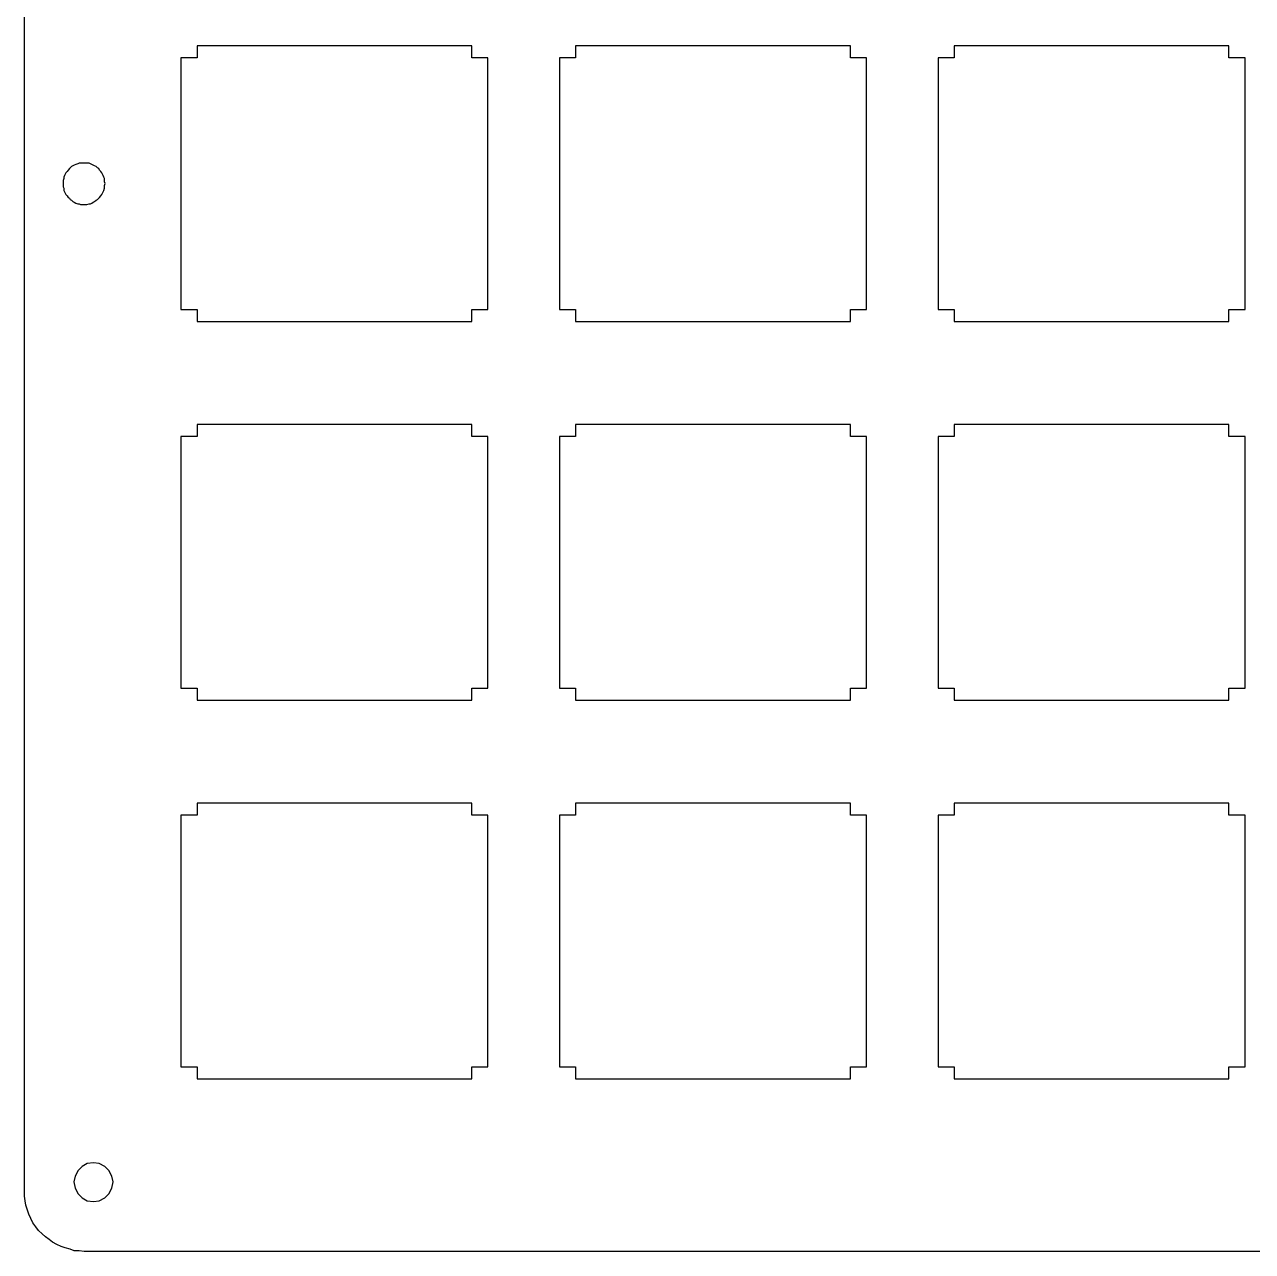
# Model space of a CAD drawing. Header units: millimetres. Extents: x 32 to 158, y -134 to -27.
# Drawn here: x 31.8 to 93.6, y -134.3 to -72.6 of the extents above; entities that cross this region are included whole.
import ezdxf

# ---------------------------------------------------------------- set-up
doc = ezdxf.new("R2010")
doc.units = ezdxf.units.MM
for name, color, linetype in [('Shape', 7, 'CONTINUOUS'), ('Shape001', 7, 'CONTINUOUS'), ('Shape002', 7, 'CONTINUOUS'), ('Shape003', 7, 'CONTINUOUS'), ('Shape004', 7, 'CONTINUOUS'), ('Shape005', 7, 'CONTINUOUS'), ('Shape006', 7, 'CONTINUOUS'), ('Shape007', 7, 'CONTINUOUS'), ('Shape008', 7, 'CONTINUOUS'), ('Shape009', 7, 'CONTINUOUS'), ('Shape010', 7, 'CONTINUOUS'), ('Shape011', 7, 'CONTINUOUS'), ('Shape012', 7, 'CONTINUOUS'), ('Shape013', 7, 'CONTINUOUS'), ('Shape014', 7, 'CONTINUOUS'), ('Shape015', 7, 'CONTINUOUS'), ('Shape016', 7, 'CONTINUOUS'), ('Shape017', 7, 'CONTINUOUS'), ('Shape018', 7, 'CONTINUOUS'), ('Shape019', 7, 'CONTINUOUS'), ('Shape020', 7, 'CONTINUOUS'), ('Shape021', 7, 'CONTINUOUS'), ('Shape022', 7, 'CONTINUOUS'), ('Shape023', 7, 'CONTINUOUS'), ('Shape031', 7, 'CONTINUOUS'), ('Shape032', 7, 'CONTINUOUS'), ('Shape037', 7, 'CONTINUOUS'), ('Shape038', 7, 'CONTINUOUS'), ('Shape039', 7, 'CONTINUOUS'), ('Shape040', 7, 'CONTINUOUS'), ('Shape043', 7, 'CONTINUOUS'), ('Shape044', 7, 'CONTINUOUS'), ('Shape048', 7, 'CONTINUOUS'), ('Shape051', 7, 'CONTINUOUS'), ('Shape052', 7, 'CONTINUOUS'), ('Shape054', 7, 'CONTINUOUS'), ('Shape055', 7, 'CONTINUOUS'), ('Shape060', 7, 'CONTINUOUS'), ('Shape066', 7, 'CONTINUOUS'), ('Shape069', 7, 'CONTINUOUS'), ('Shape076', 7, 'CONTINUOUS'), ('Shape077', 7, 'CONTINUOUS'), ('Shape078', 7, 'CONTINUOUS'), ('Shape079', 7, 'CONTINUOUS'), ('Shape081', 7, 'CONTINUOUS'), ('Shape084', 7, 'CONTINUOUS'), ('Shape085', 7, 'CONTINUOUS'), ('Shape090', 7, 'CONTINUOUS'), ('Shape092', 7, 'CONTINUOUS'), ('Shape097', 7, 'CONTINUOUS'), ('Shape106', 7, 'CONTINUOUS'), ('Shape107', 7, 'CONTINUOUS'), ('Shape109', 7, 'CONTINUOUS'), ('Shape110', 7, 'CONTINUOUS'), ('Shape111', 7, 'CONTINUOUS'), ('Shape112', 7, 'CONTINUOUS'), ('Shape113', 7, 'CONTINUOUS'), ('Shape114', 7, 'CONTINUOUS'), ('Shape115', 7, 'CONTINUOUS'), ('Shape119', 7, 'CONTINUOUS'), ('Shape120', 7, 'CONTINUOUS'), ('Shape123', 7, 'CONTINUOUS'), ('Shape125', 7, 'CONTINUOUS'), ('Shape133', 7, 'CONTINUOUS'), ('Shape134', 7, 'CONTINUOUS'), ('Shape135', 7, 'CONTINUOUS'), ('Shape138', 7, 'CONTINUOUS'), ('Shape139', 7, 'CONTINUOUS'), ('Shape142', 7, 'CONTINUOUS'), ('Shape143', 7, 'CONTINUOUS'), ('Shape149', 7, 'CONTINUOUS'), ('Shape150', 7, 'CONTINUOUS'), ('Shape151', 7, 'CONTINUOUS'), ('Shape165', 7, 'CONTINUOUS'), ('Shape166', 7, 'CONTINUOUS'), ('Shape167', 7, 'CONTINUOUS'), ('Shape168', 7, 'CONTINUOUS'), ('Shape171', 7, 'CONTINUOUS'), ('Shape172', 7, 'CONTINUOUS'), ('Shape180', 7, 'CONTINUOUS'), ('Shape182', 7, 'CONTINUOUS'), ('Shape183', 7, 'CONTINUOUS'), ('Shape184', 7, 'CONTINUOUS'), ('Shape185', 7, 'CONTINUOUS'), ('Shape186', 7, 'CONTINUOUS'), ('Shape189', 7, 'CONTINUOUS'), ('Shape190', 7, 'CONTINUOUS'), ('Shape196', 7, 'CONTINUOUS'), ('Shape198', 7, 'CONTINUOUS'), ('Shape208', 7, 'CONTINUOUS'), ('Shape213', 7, 'CONTINUOUS'), ('Shape218', 7, 'CONTINUOUS'), ('Shape224', 7, 'CONTINUOUS'), ('Shape236', 7, 'CONTINUOUS'), ('Shape253', 7, 'CONTINUOUS'), ('Shape261', 7, 'CONTINUOUS'), ('Shape262', 7, 'CONTINUOUS'), ('Shape274', 7, 'CONTINUOUS'), ('Shape275', 7, 'CONTINUOUS'), ('Shape282', 7, 'CONTINUOUS'), ('Shape283', 7, 'CONTINUOUS'), ('Shape289', 7, 'CONTINUOUS'), ('Shape292', 7, 'CONTINUOUS'), ('Shape296', 7, 'CONTINUOUS'), ('Shape297', 7, 'CONTINUOUS'), ('Shape300', 7, 'CONTINUOUS'), ('Shape327', 7, 'CONTINUOUS'), ('Shape333', 7, 'CONTINUOUS'), ('Shape354', 7, 'CONTINUOUS'), ('Shape355', 7, 'CONTINUOUS'), ('Shape365', 7, 'CONTINUOUS'), ('Shape374', 7, 'CONTINUOUS'), ('Shape375', 7, 'CONTINUOUS'), ('Shape385', 7, 'CONTINUOUS'), ('Shape386', 7, 'CONTINUOUS'), ('Shape388', 7, 'CONTINUOUS'), ('Shape389', 7, 'CONTINUOUS'), ('Shape393', 7, 'CONTINUOUS'), ('Shape394', 7, 'CONTINUOUS'), ('Shape395', 7, 'CONTINUOUS'), ('Shape398', 7, 'CONTINUOUS'), ('Shape399', 7, 'CONTINUOUS'), ('Shape405', 7, 'CONTINUOUS'), ('Shape408', 7, 'CONTINUOUS'), ('Shape416', 7, 'CONTINUOUS'), ('Shape417', 7, 'CONTINUOUS'), ('Shape422', 7, 'CONTINUOUS'), ('Shape423', 7, 'CONTINUOUS'), ('Shape430', 7, 'CONTINUOUS'), ('Shape431', 7, 'CONTINUOUS'), ('Shape438', 7, 'CONTINUOUS'), ('Shape444', 7, 'CONTINUOUS'), ('Shape445', 7, 'CONTINUOUS'), ('Shape448', 7, 'CONTINUOUS'), ('Shape456', 7, 'CONTINUOUS'), ('Shape460', 7, 'CONTINUOUS'), ('Shape461', 7, 'CONTINUOUS'), ('Shape462', 7, 'CONTINUOUS'), ('Shape466', 7, 'CONTINUOUS'), ('Shape467', 7, 'CONTINUOUS'), ('Shape469', 7, 'CONTINUOUS'), ('Shape472', 7, 'CONTINUOUS'), ('Shape473', 7, 'CONTINUOUS'), ('Shape477', 7, 'CONTINUOUS'), ('Shape478', 7, 'CONTINUOUS'), ('Shape481', 7, 'CONTINUOUS'), ('Shape482', 7, 'CONTINUOUS'), ('Shape488', 7, 'CONTINUOUS'), ('Shape489', 7, 'CONTINUOUS'), ('Shape498', 7, 'CONTINUOUS'), ('Shape499', 7, 'CONTINUOUS'), ('Shape509', 7, 'CONTINUOUS'), ('Shape514', 7, 'CONTINUOUS'), ('Shape515', 7, 'CONTINUOUS'), ('Shape516', 7, 'CONTINUOUS'), ('Shape517', 7, 'CONTINUOUS'), ('Shape528', 7, 'CONTINUOUS'), ('Shape529', 7, 'CONTINUOUS'), ('Shape549', 7, 'CONTINUOUS'), ('Shape550', 7, 'CONTINUOUS'), ('Shape553', 7, 'CONTINUOUS'), ('Shape559', 7, 'CONTINUOUS'), ('Shape560', 7, 'CONTINUOUS'), ('Shape565', 7, 'CONTINUOUS'), ('Shape581', 7, 'CONTINUOUS'), ('Shape582', 7, 'CONTINUOUS'), ('Shape587', 7, 'CONTINUOUS'), ('Shape588', 7, 'CONTINUOUS'), ('Shape589', 7, 'CONTINUOUS'), ('Shape591', 7, 'CONTINUOUS'), ('Shape609', 7, 'CONTINUOUS'), ('Shape615', 7, 'CONTINUOUS'), ('Shape618', 7, 'CONTINUOUS'), ('Shape633', 7, 'CONTINUOUS'), ('Shape635', 7, 'CONTINUOUS'), ('Shape645', 7, 'CONTINUOUS'), ('Shape650', 7, 'CONTINUOUS'), ('Shape651', 7, 'CONTINUOUS'), ('Shape670', 7, 'CONTINUOUS'), ('Shape671', 7, 'CONTINUOUS'), ('Shape674', 7, 'CONTINUOUS'), ('Shape677', 7, 'CONTINUOUS'), ('Shape688', 7, 'CONTINUOUS'), ('Shape696', 7, 'CONTINUOUS'), ('Shape699', 7, 'CONTINUOUS'), ('Shape702', 7, 'CONTINUOUS'), ('Shape707', 7, 'CONTINUOUS'), ('Shape708', 7, 'CONTINUOUS'), ('Shape724', 7, 'CONTINUOUS'), ('Shape727', 7, 'CONTINUOUS'), ('Shape731', 7, 'CONTINUOUS'), ('Shape736', 7, 'CONTINUOUS'), ('Shape743', 7, 'CONTINUOUS'), ('Shape744', 7, 'CONTINUOUS'), ('Shape748', 7, 'CONTINUOUS'), ('Shape749', 7, 'CONTINUOUS'), ('Shape751', 7, 'CONTINUOUS'), ('Shape752', 7, 'CONTINUOUS'), ('Shape758', 7, 'CONTINUOUS'), ('Shape761', 7, 'CONTINUOUS'), ('Shape767', 7, 'CONTINUOUS'), ('Shape768', 7, 'CONTINUOUS'), ('Shape769', 7, 'CONTINUOUS'), ('Shape770', 7, 'CONTINUOUS'), ('Shape772', 7, 'CONTINUOUS'), ('Shape773', 7, 'CONTINUOUS'), ('Shape774', 7, 'CONTINUOUS'), ('Shape775', 7, 'CONTINUOUS'), ('Shape785', 7, 'CONTINUOUS'), ('Shape786', 7, 'CONTINUOUS'), ('Shape787', 7, 'CONTINUOUS'), ('Shape789', 7, 'CONTINUOUS'), ('Shape791', 7, 'CONTINUOUS'), ('Shape793', 7, 'CONTINUOUS'), ('Shape805', 7, 'CONTINUOUS'), ('Shape809', 7, 'CONTINUOUS'), ('Shape812', 7, 'CONTINUOUS'), ('Shape826', 7, 'CONTINUOUS'), ('Shape868', 7, 'CONTINUOUS'), ('Shape870', 7, 'CONTINUOUS'), ('Shape871', 7, 'CONTINUOUS'), ('Shape872', 7, 'CONTINUOUS'), ('Shape873', 7, 'CONTINUOUS'), ('Shape874', 7, 'CONTINUOUS'), ('Shape875', 7, 'CONTINUOUS'), ('Shape876', 7, 'CONTINUOUS'), ('Shape879', 7, 'CONTINUOUS'), ('Shape880', 7, 'CONTINUOUS'), ('Shape885', 7, 'CONTINUOUS'), ('Shape886', 7, 'CONTINUOUS')]:
    doc.layers.add(name, color=color, linetype=linetype)

msp = doc.modelspace()

# ---------------------------------------------------------------- linework, layer by layer
at = {"layer": 'Shape'}
msp.add_line((54.31, -111.746), (40.4811, -111.746), dxfattribs=at)
at = {"layer": 'Shape001'}
msp.add_line((59.5311, -111.746), (59.5311, -112.346), dxfattribs=at)
at = {"layer": 'Shape002'}
msp.add_line((59.5311, -112.346), (58.7197, -112.346), dxfattribs=at)
at = {"layer": 'Shape003'}
msp.add_line((58.7197, -112.346), (58.7197, -125.01), dxfattribs=at)
at = {"layer": 'Shape004'}
msp.add_line((58.7197, -125.01), (59.5311, -125.01), dxfattribs=at)
at = {"layer": 'Shape005'}
msp.add_line((59.5311, -125.01), (59.5311, -125.61), dxfattribs=at)
at = {"layer": 'Shape006'}
msp.add_line((55.1214, -112.346), (54.31, -112.346), dxfattribs=at)
at = {"layer": 'Shape007'}
msp.add_line((54.31, -112.346), (54.31, -111.746), dxfattribs=at)
at = {"layer": 'Shape008'}
msp.add_line((39.6697, -125.01), (40.4811, -125.01), dxfattribs=at)
at = {"layer": 'Shape009'}
msp.add_line((40.4811, -125.01), (40.4811, -125.61), dxfattribs=at)
at = {"layer": 'Shape010'}
msp.add_line((40.4811, -125.61), (54.31, -125.61), dxfattribs=at)
at = {"layer": 'Shape011'}
msp.add_line((54.31, -125.61), (54.31, -125.01), dxfattribs=at)
at = {"layer": 'Shape012'}
msp.add_line((40.4811, -112.346), (39.6697, -112.346), dxfattribs=at)
at = {"layer": 'Shape013'}
msp.add_line((39.6697, -112.346), (39.6697, -125.01), dxfattribs=at)
at = {"layer": 'Shape014'}
msp.add_line((40.4811, -111.746), (40.4811, -112.346), dxfattribs=at)
at = {"layer": 'Shape015'}
msp.add_line((73.36, -111.746), (59.5311, -111.746), dxfattribs=at)
at = {"layer": 'Shape016'}
msp.add_line((59.5311, -125.61), (73.36, -125.61), dxfattribs=at)
at = {"layer": 'Shape017'}
msp.add_line((73.36, -125.61), (73.36, -125.01), dxfattribs=at)
at = {"layer": 'Shape018'}
msp.add_line((74.1714, -112.346), (73.36, -112.346), dxfattribs=at)
at = {"layer": 'Shape019'}
msp.add_line((73.36, -112.346), (73.36, -111.746), dxfattribs=at)
at = {"layer": 'Shape020'}
msp.add_line((73.36, -125.01), (74.1714, -125.01), dxfattribs=at)
at = {"layer": 'Shape021'}
msp.add_line((74.1714, -125.01), (74.1714, -112.346), dxfattribs=at)
at = {"layer": 'Shape022'}
msp.add_line((54.31, -125.01), (55.1214, -125.01), dxfattribs=at)
at = {"layer": 'Shape023'}
msp.add_line((55.1214, -125.01), (55.1214, -112.346), dxfattribs=at)
at = {"layer": 'Shape031'}
msp.add_line((33.0375, -133.689), (32.8611, -133.548), dxfattribs=at)
at = {"layer": 'Shape032'}
msp.add_line((34.9544, -129.867), (34.7075, -130.008), dxfattribs=at)
at = {"layer": 'Shape037'}
msp.add_line((73.36, -73.6458), (59.5311, -73.6458), dxfattribs=at)
at = {"layer": 'Shape038'}
msp.add_line((73.36, -74.2456), (73.36, -73.6458), dxfattribs=at)
at = {"layer": 'Shape039'}
msp.add_line((59.5311, -74.2456), (58.7197, -74.2456), dxfattribs=at)
at = {"layer": 'Shape040'}
msp.add_line((58.7197, -86.9103), (59.5311, -86.9103), dxfattribs=at)
at = {"layer": 'Shape043'}
msp.add_line((77.7697, -74.2456), (77.7697, -86.9103), dxfattribs=at)
at = {"layer": 'Shape044'}
msp.add_line((92.41, -74.2456), (92.41, -73.6458), dxfattribs=at)
at = {"layer": 'Shape048'}
msp.add_line((92.41, -86.9103), (93.2214, -86.9103), dxfattribs=at)
at = {"layer": 'Shape051'}
msp.add_line((54.31, -74.2456), (54.31, -73.6458), dxfattribs=at)
at = {"layer": 'Shape052'}
msp.add_line((78.5811, -87.51), (92.41, -87.51), dxfattribs=at)
at = {"layer": 'Shape054'}
msp.add_line((78.5811, -73.6458), (78.5811, -74.2456), dxfattribs=at)
at = {"layer": 'Shape055'}
msp.add_line((92.41, -87.51), (92.41, -86.9103), dxfattribs=at)
at = {"layer": 'Shape060'}
msp.add_line((59.5311, -73.6458), (59.5311, -74.2456), dxfattribs=at)
at = {"layer": 'Shape066'}
msp.add_line((59.5311, -86.9103), (59.5311, -87.51), dxfattribs=at)
at = {"layer": 'Shape069'}
msp.add_line((73.36, -87.51), (73.36, -86.9103), dxfattribs=at)
at = {"layer": 'Shape076'}
msp.add_line((59.5311, -87.51), (73.36, -87.51), dxfattribs=at)
at = {"layer": 'Shape077'}
msp.add_line((54.31, -73.6458), (40.4811, -73.6458), dxfattribs=at)
at = {"layer": 'Shape078'}
msp.add_line((93.2214, -86.9103), (93.2214, -74.2456), dxfattribs=at)
at = {"layer": 'Shape079'}
msp.add_line((93.2214, -74.2456), (92.41, -74.2456), dxfattribs=at)
at = {"layer": 'Shape081'}
msp.add_line((92.41, -73.6458), (78.5811, -73.6458), dxfattribs=at)
at = {"layer": 'Shape084'}
msp.add_line((74.1714, -74.2456), (73.36, -74.2456), dxfattribs=at)
at = {"layer": 'Shape085'}
msp.add_line((33.8489, -80.1017), (33.8136, -80.1722), dxfattribs=at)
at = {"layer": 'Shape090'}
msp.add_line((35.5422, -81.3011), (35.5775, -81.2658), dxfattribs=at)
at = {"layer": 'Shape092'}
msp.add_line((35.5422, -79.8194), (35.4717, -79.7842), dxfattribs=at)
at = {"layer": 'Shape097'}
msp.add_line((35.0483, -79.5372), (34.9425, -79.5372), dxfattribs=at)
at = {"layer": 'Shape106'}
msp.add_line((34.6956, -81.6186), (34.8014, -81.6186), dxfattribs=at)
at = {"layer": 'Shape107'}
msp.add_line((58.7197, -74.2456), (58.7197, -86.9103), dxfattribs=at)
at = {"layer": 'Shape109'}
msp.add_line((77.7697, -86.9103), (78.5811, -86.9103), dxfattribs=at)
at = {"layer": 'Shape110'}
msp.add_line((78.5811, -74.2456), (77.7697, -74.2456), dxfattribs=at)
at = {"layer": 'Shape111'}
msp.add_line((31.8733, -131.96), (31.8381, -131.748), dxfattribs=at)
at = {"layer": 'Shape112'}
msp.add_line((78.5811, -86.9103), (78.5811, -87.51), dxfattribs=at)
at = {"layer": 'Shape113'}
msp.add_line((74.1714, -86.9103), (74.1714, -74.2456), dxfattribs=at)
at = {"layer": 'Shape114'}
msp.add_line((55.1214, -74.2456), (54.31, -74.2456), dxfattribs=at)
at = {"layer": 'Shape115'}
msp.add_line((73.36, -86.9103), (74.1714, -86.9103), dxfattribs=at)
at = {"layer": 'Shape119'}
msp.add_line((32.0144, -132.419), (31.9439, -132.207), dxfattribs=at)
at = {"layer": 'Shape120'}
msp.add_line((155.24, -134.288), (34.8014, -134.288), dxfattribs=at)
at = {"layer": 'Shape123'}
msp.add_line((34.8014, -134.288), (34.5544, -134.253), dxfattribs=at)
at = {"layer": 'Shape125'}
msp.add_line((35.2719, -129.831), (34.9544, -129.867), dxfattribs=at)
at = {"layer": 'Shape133'}
msp.add_line((31.9439, -132.207), (31.8733, -131.96), dxfattribs=at)
at = {"layer": 'Shape134'}
msp.add_line((34.2842, -130.784), (34.3547, -131.101), dxfattribs=at)
at = {"layer": 'Shape135'}
msp.add_line((34.3547, -130.502), (34.2842, -130.784), dxfattribs=at)
at = {"layer": 'Shape138'}
msp.add_line((39.6697, -93.2956), (39.6697, -105.96), dxfattribs=at)
at = {"layer": 'Shape139'}
msp.add_line((40.4811, -93.2956), (39.6697, -93.2956), dxfattribs=at)
at = {"layer": 'Shape142'}
msp.add_line((54.31, -106.56), (54.31, -105.96), dxfattribs=at)
at = {"layer": 'Shape143'}
msp.add_line((40.4811, -106.56), (54.31, -106.56), dxfattribs=at)
at = {"layer": 'Shape149'}
msp.add_line((77.7697, -93.2956), (77.7697, -105.96), dxfattribs=at)
at = {"layer": 'Shape150'}
msp.add_line((78.5811, -93.2956), (77.7697, -93.2956), dxfattribs=at)
at = {"layer": 'Shape151'}
msp.add_line((34.5544, -134.253), (34.3075, -134.253), dxfattribs=at)
at = {"layer": 'Shape165'}
msp.add_line((40.4811, -105.96), (40.4811, -106.56), dxfattribs=at)
at = {"layer": 'Shape166'}
msp.add_line((39.6697, -105.96), (40.4811, -105.96), dxfattribs=at)
at = {"layer": 'Shape167'}
msp.add_line((35.5542, -129.867), (35.2719, -129.831), dxfattribs=at)
at = {"layer": 'Shape168'}
msp.add_line((35.8364, -130.008), (35.5542, -129.867), dxfattribs=at)
at = {"layer": 'Shape171'}
msp.add_line((34.4958, -130.219), (34.3547, -130.502), dxfattribs=at)
at = {"layer": 'Shape172'}
msp.add_line((34.7075, -130.008), (34.4958, -130.219), dxfattribs=at)
at = {"layer": 'Shape180'}
msp.add_line((31.8028, -131.501), (31.8028, -131.254), dxfattribs=at)
at = {"layer": 'Shape182'}
msp.add_line((33.6372, -134.041), (33.4256, -133.936), dxfattribs=at)
at = {"layer": 'Shape183'}
msp.add_line((54.31, -93.2956), (54.31, -92.6958), dxfattribs=at)
at = {"layer": 'Shape184'}
msp.add_line((55.1214, -93.2956), (54.31, -93.2956), dxfattribs=at)
at = {"layer": 'Shape185'}
msp.add_line((34.9544, -131.736), (35.2719, -131.772), dxfattribs=at)
at = {"layer": 'Shape186'}
msp.add_line((34.7075, -131.595), (34.9544, -131.736), dxfattribs=at)
at = {"layer": 'Shape189'}
msp.add_line((59.5311, -105.96), (59.5311, -106.56), dxfattribs=at)
at = {"layer": 'Shape190'}
msp.add_line((58.7197, -105.96), (59.5311, -105.96), dxfattribs=at)
at = {"layer": 'Shape196'}
msp.add_line((35.6833, -80.0311), (35.6481, -79.9606), dxfattribs=at)
at = {"layer": 'Shape198'}
msp.add_line((35.8244, -80.7367), (35.8244, -80.6661), dxfattribs=at)
at = {"layer": 'Shape208'}
msp.add_line((34.3781, -79.6078), (34.3075, -79.6431), dxfattribs=at)
at = {"layer": 'Shape213'}
msp.add_line((35.4011, -79.7136), (35.3306, -79.6783), dxfattribs=at)
at = {"layer": 'Shape218'}
msp.add_line((34.3781, -81.5481), (34.4839, -81.5833), dxfattribs=at)
at = {"layer": 'Shape224'}
msp.add_line((33.7431, -80.4192), (33.7431, -80.4897), dxfattribs=at)
at = {"layer": 'Shape236'}
msp.add_line((34.3075, -81.5128), (34.3781, -81.5481), dxfattribs=at)
at = {"layer": 'Shape253'}
msp.add_line((34.9425, -79.5372), (34.8719, -79.5372), dxfattribs=at)
at = {"layer": 'Shape261'}
msp.add_line((33.8489, -81.0542), (33.8842, -81.1247), dxfattribs=at)
at = {"layer": 'Shape262'}
msp.add_line((34.4839, -81.5833), (34.5544, -81.5833), dxfattribs=at)
at = {"layer": 'Shape274'}
msp.add_line((35.8244, -80.3133), (35.7892, -80.2428), dxfattribs=at)
at = {"layer": 'Shape275'}
msp.add_line((33.7431, -80.4897), (33.7431, -80.5603), dxfattribs=at)
at = {"layer": 'Shape282'}
msp.add_line((34.8719, -79.5372), (34.8014, -79.5372), dxfattribs=at)
at = {"layer": 'Shape283'}
msp.add_line((35.1894, -81.5481), (35.26, -81.5128), dxfattribs=at)
at = {"layer": 'Shape289'}
msp.add_line((33.8842, -80.0311), (33.8489, -80.1017), dxfattribs=at)
at = {"layer": 'Shape292'}
msp.add_line((34.9425, -81.6186), (35.0483, -81.5833), dxfattribs=at)
at = {"layer": 'Shape296'}
msp.add_line((35.8244, -80.4897), (35.8244, -80.4192), dxfattribs=at)
at = {"layer": 'Shape297'}
msp.add_line((34.0606, -81.3011), (34.0958, -81.3717), dxfattribs=at)
at = {"layer": 'Shape300'}
msp.add_line((35.0483, -81.5833), (35.1189, -81.5833), dxfattribs=at)
at = {"layer": 'Shape327'}
msp.add_line((35.7892, -80.2428), (35.7539, -80.1722), dxfattribs=at)
at = {"layer": 'Shape333'}
msp.add_line((35.7892, -80.9131), (35.8244, -80.8072), dxfattribs=at)
at = {"layer": 'Shape354'}
msp.add_line((58.7197, -93.2956), (58.7197, -105.96), dxfattribs=at)
at = {"layer": 'Shape355'}
msp.add_line((59.5311, -93.2956), (58.7197, -93.2956), dxfattribs=at)
at = {"layer": 'Shape365'}
msp.add_line((32.2261, -132.842), (32.1203, -132.63), dxfattribs=at)
at = {"layer": 'Shape374'}
msp.add_line((54.31, -87.51), (54.31, -86.9103), dxfattribs=at)
at = {"layer": 'Shape375'}
msp.add_line((40.4811, -87.51), (54.31, -87.51), dxfattribs=at)
at = {"layer": 'Shape385'}
msp.add_line((33.8489, -134.112), (33.6372, -134.041), dxfattribs=at)
at = {"layer": 'Shape386'}
msp.add_line((31.8028, -131.254), (31.8028, -29.8661), dxfattribs=at)
at = {"layer": 'Shape388'}
msp.add_line((92.41, -92.6958), (78.5811, -92.6958), dxfattribs=at)
at = {"layer": 'Shape389'}
msp.add_line((33.2139, -133.83), (33.0375, -133.689), dxfattribs=at)
at = {"layer": 'Shape393'}
msp.add_line((36.2597, -130.784), (36.1892, -130.502), dxfattribs=at)
at = {"layer": 'Shape394'}
msp.add_line((36.1892, -131.101), (36.2597, -130.784), dxfattribs=at)
at = {"layer": 'Shape395'}
msp.add_line((40.4811, -73.6458), (40.4811, -74.2456), dxfattribs=at)
at = {"layer": 'Shape398'}
msp.add_line((59.5311, -92.6958), (59.5311, -93.2956), dxfattribs=at)
at = {"layer": 'Shape399'}
msp.add_line((54.31, -92.6958), (40.4811, -92.6958), dxfattribs=at)
at = {"layer": 'Shape405'}
msp.add_line((31.8381, -131.748), (31.8028, -131.501), dxfattribs=at)
at = {"layer": 'Shape408'}
msp.add_line((32.1203, -132.63), (32.0144, -132.419), dxfattribs=at)
at = {"layer": 'Shape416'}
msp.add_line((92.41, -93.2956), (92.41, -92.6958), dxfattribs=at)
at = {"layer": 'Shape417'}
msp.add_line((93.2214, -93.2956), (92.41, -93.2956), dxfattribs=at)
at = {"layer": 'Shape422'}
msp.add_line((35.5542, -131.736), (35.8364, -131.595), dxfattribs=at)
at = {"layer": 'Shape423'}
msp.add_line((35.2719, -131.772), (35.5542, -131.736), dxfattribs=at)
at = {"layer": 'Shape430'}
msp.add_line((55.1214, -105.96), (55.1214, -93.2956), dxfattribs=at)
at = {"layer": 'Shape431'}
msp.add_line((54.31, -105.96), (55.1214, -105.96), dxfattribs=at)
at = {"layer": 'Shape438'}
msp.add_line((34.0958, -134.182), (33.8489, -134.112), dxfattribs=at)
at = {"layer": 'Shape444'}
msp.add_line((78.5811, -105.96), (78.5811, -106.56), dxfattribs=at)
at = {"layer": 'Shape445'}
msp.add_line((77.7697, -105.96), (78.5811, -105.96), dxfattribs=at)
at = {"layer": 'Shape448'}
msp.add_line((33.4256, -133.936), (33.2139, -133.83), dxfattribs=at)
at = {"layer": 'Shape456'}
msp.add_line((32.5083, -133.23), (32.3672, -133.054), dxfattribs=at)
at = {"layer": 'Shape460'}
msp.add_line((74.1714, -105.96), (74.1714, -93.2956), dxfattribs=at)
at = {"layer": 'Shape461'}
msp.add_line((73.36, -105.96), (74.1714, -105.96), dxfattribs=at)
at = {"layer": 'Shape462'}
msp.add_line((32.6847, -133.406), (32.5083, -133.23), dxfattribs=at)
at = {"layer": 'Shape466'}
msp.add_line((55.1214, -86.9103), (55.1214, -74.2456), dxfattribs=at)
at = {"layer": 'Shape467'}
msp.add_line((54.31, -86.9103), (55.1214, -86.9103), dxfattribs=at)
at = {"layer": 'Shape469'}
msp.add_line((32.3672, -133.054), (32.2261, -132.842), dxfattribs=at)
at = {"layer": 'Shape472'}
msp.add_line((34.4958, -131.384), (34.7075, -131.595), dxfattribs=at)
at = {"layer": 'Shape473'}
msp.add_line((34.3547, -131.101), (34.4958, -131.384), dxfattribs=at)
at = {"layer": 'Shape477'}
msp.add_line((92.41, -106.56), (92.41, -105.96), dxfattribs=at)
at = {"layer": 'Shape478'}
msp.add_line((78.5811, -106.56), (92.41, -106.56), dxfattribs=at)
at = {"layer": 'Shape481'}
msp.add_line((36.0481, -131.384), (36.1892, -131.101), dxfattribs=at)
at = {"layer": 'Shape482'}
msp.add_line((35.8364, -131.595), (36.0481, -131.384), dxfattribs=at)
at = {"layer": 'Shape488'}
msp.add_line((40.4811, -86.9103), (40.4811, -87.51), dxfattribs=at)
at = {"layer": 'Shape489'}
msp.add_line((39.6697, -86.9103), (40.4811, -86.9103), dxfattribs=at)
at = {"layer": 'Shape498'}
msp.add_line((73.36, -93.2956), (73.36, -92.6958), dxfattribs=at)
at = {"layer": 'Shape499'}
msp.add_line((74.1714, -93.2956), (73.36, -93.2956), dxfattribs=at)
at = {"layer": 'Shape509'}
msp.add_line((32.8611, -133.548), (32.6847, -133.406), dxfattribs=at)
at = {"layer": 'Shape514'}
msp.add_line((73.36, -106.56), (73.36, -105.96), dxfattribs=at)
at = {"layer": 'Shape515'}
msp.add_line((59.5311, -106.56), (73.36, -106.56), dxfattribs=at)
at = {"layer": 'Shape516'}
msp.add_line((78.5811, -92.6958), (78.5811, -93.2956), dxfattribs=at)
at = {"layer": 'Shape517'}
msp.add_line((73.36, -92.6958), (59.5311, -92.6958), dxfattribs=at)
at = {"layer": 'Shape528'}
msp.add_line((93.2214, -105.96), (93.2214, -93.2956), dxfattribs=at)
at = {"layer": 'Shape529'}
msp.add_line((92.41, -105.96), (93.2214, -105.96), dxfattribs=at)
at = {"layer": 'Shape549'}
msp.add_line((36.0481, -130.219), (35.8364, -130.008), dxfattribs=at)
at = {"layer": 'Shape550'}
msp.add_line((36.1892, -130.502), (36.0481, -130.219), dxfattribs=at)
at = {"layer": 'Shape553'}
msp.add_line((34.3075, -134.253), (34.0958, -134.182), dxfattribs=at)
at = {"layer": 'Shape559'}
msp.add_line((39.6697, -74.2456), (39.6697, -86.9103), dxfattribs=at)
at = {"layer": 'Shape560'}
msp.add_line((40.4811, -74.2456), (39.6697, -74.2456), dxfattribs=at)
at = {"layer": 'Shape565'}
msp.add_line((40.4811, -92.6958), (40.4811, -93.2956), dxfattribs=at)
at = {"layer": 'Shape581'}
msp.add_line((35.4011, -81.4069), (35.4717, -81.3717), dxfattribs=at)
at = {"layer": 'Shape582'}
msp.add_line((34.1664, -79.7136), (34.0958, -79.7842), dxfattribs=at)
at = {"layer": 'Shape587'}
msp.add_line((35.8244, -80.6661), (35.8597, -80.5603), dxfattribs=at)
at = {"layer": 'Shape588'}
msp.add_line((35.7186, -81.0542), (35.7539, -80.9836), dxfattribs=at)
at = {"layer": 'Shape589'}
msp.add_line((35.8244, -80.8072), (35.8244, -80.7367), dxfattribs=at)
at = {"layer": 'Shape591'}
msp.add_line((35.7539, -80.9836), (35.7892, -80.9131), dxfattribs=at)
at = {"layer": 'Shape609'}
msp.add_line((34.0958, -79.7842), (34.0606, -79.8194), dxfattribs=at)
at = {"layer": 'Shape615'}
msp.add_line((34.1664, -81.4069), (34.2369, -81.4775), dxfattribs=at)
at = {"layer": 'Shape618'}
msp.add_line((35.6481, -79.9606), (35.5775, -79.89), dxfattribs=at)
at = {"layer": 'Shape633'}
msp.add_line((35.7539, -80.1722), (35.7186, -80.1017), dxfattribs=at)
at = {"layer": 'Shape635'}
msp.add_line((34.5544, -81.5833), (34.625, -81.6186), dxfattribs=at)
at = {"layer": 'Shape645'}
msp.add_line((34.6956, -79.5372), (34.625, -79.5372), dxfattribs=at)
at = {"layer": 'Shape650'}
msp.add_line((34.2369, -81.4775), (34.3075, -81.5128), dxfattribs=at)
at = {"layer": 'Shape651'}
msp.add_line((35.5775, -79.89), (35.5422, -79.8194), dxfattribs=at)
at = {"layer": 'Shape670'}
msp.add_line((34.0606, -79.8194), (33.99, -79.89), dxfattribs=at)
at = {"layer": 'Shape671'}
msp.add_line((35.4717, -81.3717), (35.5422, -81.3011), dxfattribs=at)
at = {"layer": 'Shape674'}
msp.add_line((35.7186, -80.1017), (35.6833, -80.0311), dxfattribs=at)
at = {"layer": 'Shape677'}
msp.add_line((33.99, -79.89), (33.9547, -79.9606), dxfattribs=at)
at = {"layer": 'Shape688'}
msp.add_line((33.7783, -80.9131), (33.8136, -80.9836), dxfattribs=at)
at = {"layer": 'Shape696'}
msp.add_line((35.6833, -81.1247), (35.7186, -81.0542), dxfattribs=at)
at = {"layer": 'Shape699'}
msp.add_line((34.0958, -81.3717), (34.1664, -81.4069), dxfattribs=at)
at = {"layer": 'Shape702'}
msp.add_line((35.1894, -79.6078), (35.1189, -79.5725), dxfattribs=at)
at = {"layer": 'Shape707'}
msp.add_line((33.7783, -80.3133), (33.7431, -80.4192), dxfattribs=at)
at = {"layer": 'Shape708'}
msp.add_line((35.5775, -81.2658), (35.6481, -81.1953), dxfattribs=at)
at = {"layer": 'Shape724'}
msp.add_line((35.4717, -79.7842), (35.4011, -79.7136), dxfattribs=at)
at = {"layer": 'Shape727'}
msp.add_line((34.3075, -79.6431), (34.2369, -79.6783), dxfattribs=at)
at = {"layer": 'Shape731'}
msp.add_line((35.3306, -79.6783), (35.26, -79.6431), dxfattribs=at)
at = {"layer": 'Shape736'}
msp.add_line((34.8014, -81.6186), (34.8719, -81.6186), dxfattribs=at)
at = {"layer": 'Shape743'}
msp.add_line((34.8719, -81.6186), (34.9425, -81.6186), dxfattribs=at)
at = {"layer": 'Shape744'}
msp.add_line((34.4839, -79.5725), (34.3781, -79.6078), dxfattribs=at)
at = {"layer": 'Shape748'}
msp.add_line((33.8842, -81.1247), (33.9547, -81.1953), dxfattribs=at)
at = {"layer": 'Shape749'}
msp.add_line((33.7431, -80.6661), (33.7431, -80.7367), dxfattribs=at)
at = {"layer": 'Shape751'}
msp.add_line((35.8244, -80.4192), (35.8244, -80.3133), dxfattribs=at)
at = {"layer": 'Shape752'}
msp.add_line((35.26, -81.5128), (35.3306, -81.4775), dxfattribs=at)
at = {"layer": 'Shape758'}
msp.add_line((33.8136, -80.1722), (33.7783, -80.2428), dxfattribs=at)
at = {"layer": 'Shape761'}
msp.add_line((33.99, -81.2658), (34.0606, -81.3011), dxfattribs=at)
at = {"layer": 'Shape767'}
msp.add_line((33.8136, -80.9836), (33.8489, -81.0542), dxfattribs=at)
at = {"layer": 'Shape768'}
msp.add_line((34.8014, -79.5372), (34.6956, -79.5372), dxfattribs=at)
at = {"layer": 'Shape769'}
msp.add_line((33.7431, -80.7367), (33.7783, -80.8072), dxfattribs=at)
at = {"layer": 'Shape770'}
msp.add_line((35.6481, -81.1953), (35.6833, -81.1247), dxfattribs=at)
at = {"layer": 'Shape772'}
msp.add_line((33.7783, -80.8072), (33.7783, -80.9131), dxfattribs=at)
at = {"layer": 'Shape773'}
msp.add_line((33.9547, -79.9606), (33.8842, -80.0311), dxfattribs=at)
at = {"layer": 'Shape774'}
msp.add_line((34.5544, -79.5372), (34.4839, -79.5725), dxfattribs=at)
at = {"layer": 'Shape775'}
msp.add_line((34.2369, -79.6783), (34.1664, -79.7136), dxfattribs=at)
at = {"layer": 'Shape785'}
msp.add_line((35.8597, -80.5603), (35.8244, -80.4897), dxfattribs=at)
at = {"layer": 'Shape786'}
msp.add_line((34.625, -79.5372), (34.5544, -79.5372), dxfattribs=at)
at = {"layer": 'Shape787'}
msp.add_line((33.7783, -80.2428), (33.7783, -80.3133), dxfattribs=at)
at = {"layer": 'Shape789'}
msp.add_line((35.3306, -81.4775), (35.4011, -81.4069), dxfattribs=at)
at = {"layer": 'Shape791'}
msp.add_line((35.26, -79.6431), (35.1894, -79.6078), dxfattribs=at)
at = {"layer": 'Shape793'}
msp.add_line((33.9547, -81.1953), (33.99, -81.2658), dxfattribs=at)
at = {"layer": 'Shape805'}
msp.add_line((35.1189, -81.5833), (35.1894, -81.5481), dxfattribs=at)
at = {"layer": 'Shape809'}
msp.add_line((35.1189, -79.5725), (35.0483, -79.5372), dxfattribs=at)
at = {"layer": 'Shape812'}
msp.add_line((33.7431, -80.5603), (33.7431, -80.6661), dxfattribs=at)
at = {"layer": 'Shape826'}
msp.add_line((34.625, -81.6186), (34.6956, -81.6186), dxfattribs=at)
at = {"layer": 'Shape868'}
msp.add_line((78.5811, -111.746), (78.5811, -112.346), dxfattribs=at)
at = {"layer": 'Shape870'}
msp.add_line((92.41, -111.746), (78.5811, -111.746), dxfattribs=at)
at = {"layer": 'Shape871'}
msp.add_line((92.41, -112.346), (92.41, -111.746), dxfattribs=at)
at = {"layer": 'Shape872'}
msp.add_line((93.2214, -112.346), (92.41, -112.346), dxfattribs=at)
at = {"layer": 'Shape873'}
msp.add_line((78.5811, -125.01), (78.5811, -125.61), dxfattribs=at)
at = {"layer": 'Shape874'}
msp.add_line((77.7697, -125.01), (78.5811, -125.01), dxfattribs=at)
at = {"layer": 'Shape875'}
msp.add_line((93.2214, -125.01), (93.2214, -112.346), dxfattribs=at)
at = {"layer": 'Shape876'}
msp.add_line((92.41, -125.01), (93.2214, -125.01), dxfattribs=at)
at = {"layer": 'Shape879'}
msp.add_line((77.7697, -112.346), (77.7697, -125.01), dxfattribs=at)
at = {"layer": 'Shape880'}
msp.add_line((78.5811, -112.346), (77.7697, -112.346), dxfattribs=at)
at = {"layer": 'Shape885'}
msp.add_line((92.41, -125.61), (92.41, -125.01), dxfattribs=at)
at = {"layer": 'Shape886'}
msp.add_line((78.5811, -125.61), (92.41, -125.61), dxfattribs=at)

doc.saveas('drawing.dxf')
